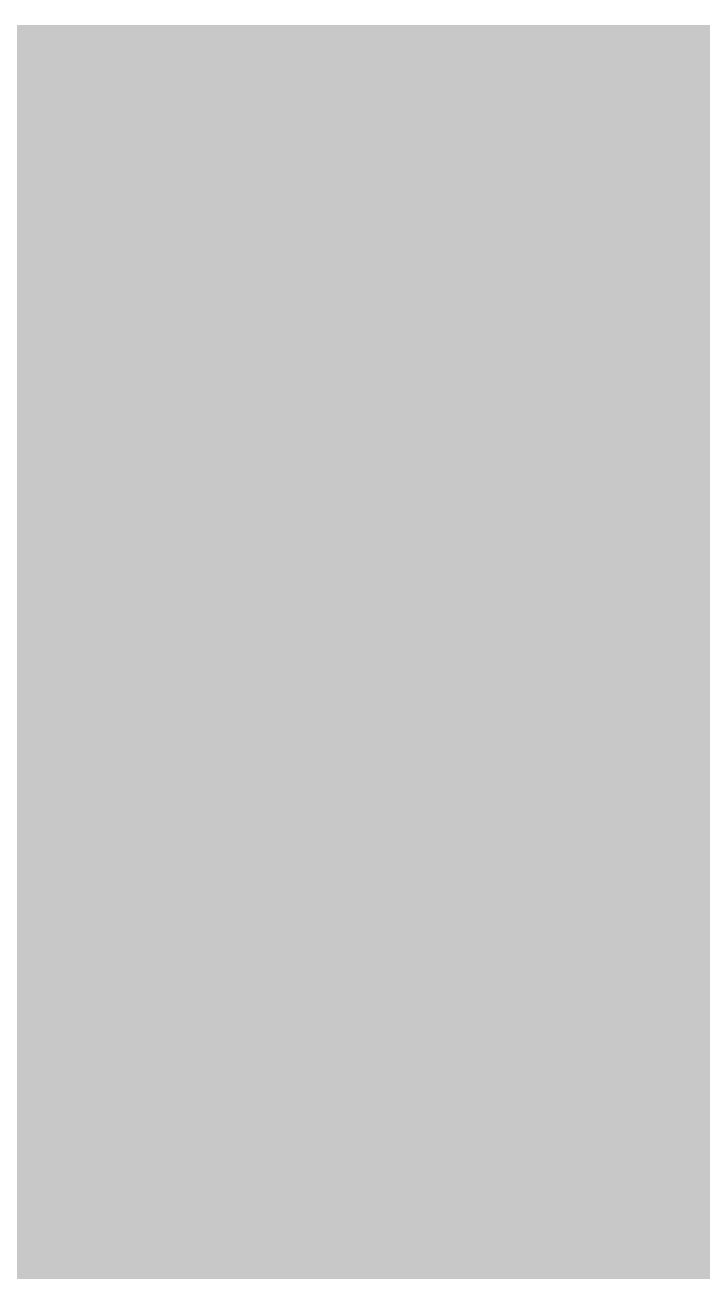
# Model space of a CAD drawing. Extents: x -0.1 to 1.18, y 0 to 3.76.
# Drawn here: x 0.165 to 0.319, y 3.1766 to 3.46 of the extents above; entities that cross this region are included whole.
import ezdxf

# ---------------------------------------------------------------- set-up
doc = ezdxf.new("R2010")
doc.units = 0
doc.layers.add('1', color=12, linetype='CONTINUOUS')
doc.layers.add('16', color=132, linetype='CONTINUOUS')

msp = doc.modelspace()

# ---------------------------------------------------------------- linework, layer by layer
at = {"layer": '1', "const_width": 0.032}
for points in [[(0.123622, 3.262205), (0.182795, 3.262205)], [(0.182795, 3.262205), (0.202362, 3.242638)], [(0.221929, 3.262205), (0.182795, 3.262205)], [(0.202362, 3.242638), (0.221929, 3.262205)], [(0.462795, 3.262205), (0.221929, 3.262205)], [(0.202362, 3.134252), (0.202362, 3.242638)]]:
    msp.add_lwpolyline(points, dxfattribs=at)
at = {"layer": '1', "const_width": 0.016}
for points in [[(0.188452, 3.267862, 1), (0.177138, 3.256548)], [(0.182795, 3.270205, 1), (0.182795, 3.254205)], [(0.182795, 3.254205, 1), (0.182795, 3.270205)], [(0.221929, 3.270205, 1), (0.221929, 3.254205)], [(0.227586, 3.256548, 1), (0.216272, 3.267862)], [(0.221929, 3.254205, 1), (0.221929, 3.270205)], [(0.210362, 3.242638, 1), (0.194362, 3.242638)], [(0.196705, 3.248295, 1), (0.208019, 3.236981)], [(0.196705, 3.236981, 1), (0.208019, 3.248295)]]:
    msp.add_lwpolyline(points, format="xyb", dxfattribs=at)
at = {"layer": '16', "const_width": 0.032}
for points in [[(0.056, 3.444), (1.094, 3.444)], [(0.056, 3.424), (1.094, 3.424)], [(0.056, 3.392), (1.094, 3.392)], [(0.056, 3.36), (1.094, 3.36)], [(0.056, 3.328), (1.094, 3.328)], [(0.056, 3.296), (1.094, 3.296)], [(0.056, 3.264), (1.094, 3.264)], [(0.056, 3.232), (1.094, 3.232)], [(0.056, 3.2), (1.094, 3.2)], [(0.056, 3.168), (1.094, 3.168)]]:
    msp.add_lwpolyline(points, dxfattribs=at)

doc.saveas('drawing.dxf')
